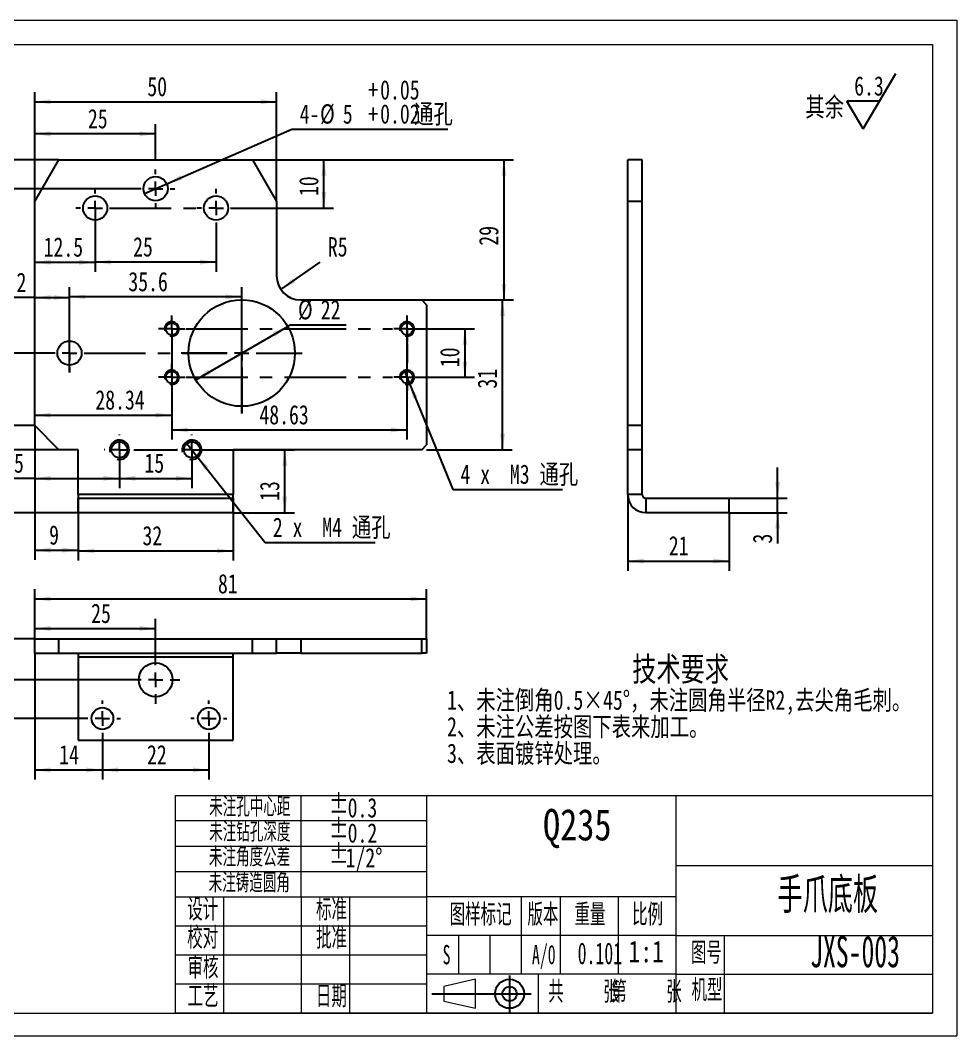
# Model space of a CAD drawing. Header units: millimetres. Extents: x 0 to 297, y 0 to 210.
# Drawn here: x 103.4 to 297, y 0 to 210 of the extents above; entities that cross this region are included whole.
import ezdxf

# ---------------------------------------------------------------- set-up
doc = ezdxf.new("R2010")
doc.units = ezdxf.units.MM
doc.linetypes.add('CENTERX2', pattern=[20.32, 12.7, -2.54, 2.54, -2.54])
for name, color, linetype in [('02', 1, 'Continuous'), ('05', 4, 'CENTERX2'), ('06', 5, 'Continuous'), ('12', 3, 'Continuous')]:
    doc.layers.add(name, color=color, linetype=linetype)
doc.styles.add('SLDTEXTSTYLE0', font='HYSWLONGFANGSONG.TTF', dxfattribs={"bigfont": 'bigfont'})
doc.styles.add('SLDTEXTSTYLE1', font='HYSWLONGFANGSONG.TTF')
doc.styles.add('SLDTEXTSTYLE2', font='HYSWLONGFANGSONG.TTF', dxfattribs={"width": 0.8, "bigfont": 'bigfont'})
doc.styles.add('SLDTEXTSTYLE3', font='仿宋_GB2312', dxfattribs={"width": 0.8})
doc.styles.add('SLDTEXTSTYLE5', font='HYSWLONGFANGSONG.TTF', dxfattribs={"width": 0.8})
doc.dimstyles.new('SLDDIMSTYLE0', dxfattribs={"dimtxt": 4, "dimasz": 3.302, "dimexe": 0, "dimexo": 0.0625, "dimgap": 1, "dimtad": 2, "dimrnd": 1e-09, "dimzin": 12, "dimdsep": 46, "dimtxsty": 'SLDTEXTSTYLE1', "dimsah": 1, "dimcen": 0.09, "dimadec": 0, "dimazin": 3, "dimtfac": 1, "dimtofl": 0, "dimtmove": 0, "dimatfit": 3, "dimfxl": 0, "dimfrac": 2, "dimtolj": 1, "dimtzin": 12, "dimarcsym": 0})
doc.dimstyles.new('SLDDIMSTYLE1', dxfattribs={"dimtxt": 4, "dimasz": 3.302, "dimexe": 0, "dimexo": 0.0625, "dimgap": 1, "dimtad": 2, "dimrnd": 1e-09, "dimzin": 12, "dimdsep": 46, "dimtxsty": 'SLDTEXTSTYLE1', "dimsah": 1, "dimcen": 0.09, "dimadec": 0, "dimazin": 3, "dimtfac": 1, "dimtmove": 0, "dimatfit": 0, "dimfxl": 0, "dimfrac": 2, "dimtolj": 1, "dimtzin": 12, "dimarcsym": 0})
doc.dimstyles.new('SLDDIMSTYLE2', dxfattribs={"dimtxt": 4, "dimasz": 3.302, "dimexe": 0, "dimexo": 0.0625, "dimgap": 1, "dimtad": 0, "dimtih": 1, "dimtoh": 1, "dimrnd": 1e-09, "dimzin": 12, "dimdsep": 46, "dimtxsty": 'SLDTEXTSTYLE1', "dimblk1": 'NONE', "dimsah": 1, "dimcen": 0, "dimadec": 0, "dimazin": 3, "dimtol": 1, "dimtp": 0.05, "dimtm": -0.02, "dimtfac": 1, "dimtmove": 0, "dimatfit": 3, "dimldrblk": 'NONE', "dimfxl": 0, "dimfrac": 2, "dimtolj": 1, "dimarcsym": 0})
doc.dimstyles.new('SLDDIMSTYLE3', dxfattribs={"dimtxt": 4, "dimasz": 3.302, "dimexe": 0, "dimexo": 0.0625, "dimgap": 1, "dimtad": 0, "dimtih": 1, "dimtoh": 1, "dimrnd": 1e-09, "dimzin": 12, "dimdsep": 46, "dimtxsty": 'SLDTEXTSTYLE1', "dimsah": 1, "dimcen": 0, "dimadec": 0, "dimazin": 3, "dimtfac": 1, "dimtmove": 0, "dimatfit": 3, "dimfxl": 0, "dimfrac": 2, "dimtolj": 1, "dimtzin": 12, "dimarcsym": 0})
doc.dimstyles.new('SLDDIMSTYLE4', dxfattribs={"dimtxt": 4, "dimasz": 3.302, "dimexe": 0, "dimexo": 0.0625, "dimgap": 1, "dimtad": 0, "dimtih": 1, "dimtoh": 1, "dimrnd": 1e-09, "dimzin": 12, "dimdsep": 46, "dimtxsty": 'SLDTEXTSTYLE1', "dimsah": 1, "dimcen": 0, "dimadec": 0, "dimazin": 3, "dimtfac": 1, "dimtofl": 0, "dimtmove": 1, "dimatfit": 3, "dimfxl": 0, "dimfrac": 2, "dimtolj": 1, "dimtzin": 12, "dimarcsym": 0})
doc.dimstyles.new('SLDDIMSTYLE5', dxfattribs={"dimtxt": 4, "dimasz": 3.302, "dimexe": 0, "dimexo": 0.0625, "dimgap": 1, "dimtad": 0, "dimtih": 1, "dimtoh": 1, "dimdec": 0, "dimrnd": 1e-09, "dimzin": 12, "dimdsep": 46, "dimtxsty": 'SLDTEXTSTYLE1', "dimblk1": 'NONE', "dimsah": 1, "dimcen": 0, "dimadec": 0, "dimazin": 3, "dimtfac": 1, "dimtmove": 0, "dimatfit": 3, "dimldrblk": 'NONE', "dimfxl": 0, "dimfrac": 2, "dimtolj": 1, "dimtzin": 12, "dimarcsym": 0})

# ---------------------------------------------------------------- blocks, each defined once
blk = doc.blocks.new('块2')
for p, q in [((272.1, 13.04), (272.1, 5.42)), ((256.01, 9.24), (276.57, 9.24))]:
    blk.add_line(p, q)
at = {"color": 7, "linetype": 'Continuous', "lineweight": 15}
for p, q in [((265.02, 12.24), (258.52, 10.74)), ((258.52, 10.74), (258.52, 7.74)), ((265.02, 6.24), (265.02, 12.24)), ((258.52, 7.74), (265.02, 6.24))]:
    blk.add_line(p, q, dxfattribs=at)
for radius in [3, 1.5]:
    blk.add_circle((272.1, 9.24), radius)
blk = doc.blocks.new('SW_NOTE_0')
at = {"layer": '12', "color": 0, "attachment_point": 1, "style": 'SLDTEXTSTYLE0'}
for s, insert, char_height in [('\\M+18B5A术\\M+19776\\M+18B81', (0, 6.45), 5), ('1\\M+18141\\M+196A2\\M+1928D\\M+1937C\\M+18A700.5\\M+1817E45\\M+1818B\\M+18143\\M+196A2\\M+1928D圆\\M+18A70\\M+194BC\\M+18C61R2,\\M+18B8E\\M+190EB\\M+18A70\\M+196D1\\M+18E68\\M+18142', (-38.28, -0.47), 4), ('2\\M+18141\\M+196A2\\M+1928D\\M+18CF6\\M+18DB7\\M+188C2图\\M+189BA\\M+1955C\\M+19788\\M+189C1\\M+18D48\\M+18142', (-38.28, -5.97), 4), ('3\\M+18141\\M+1955C\\M+196CA镀锌处\\M+1979D\\M+18142', (-38.28, -11.47), 4)]:
    blk.add_mtext(s, dxfattribs=dict(at, insert=insert, char_height=char_height))
blk = doc.blocks.new('SW_SFSYMBOL_0')
at = {"layer": '12', "color": 0}
for p, q in [((1.88, -5.71), (8.62, 5.71)), ((1.88, -5.71), (-1.49, 0)), ((5.25, 0), (-1.49, 0))]:
    blk.add_line(p, q, dxfattribs=at)
at = {"layer": '12', "color": 0, "insert": (0, 5.16), "char_height": 4, "attachment_point": 1, "style": 'SLDTEXTSTYLE1'}
blk.add_mtext('6.3', dxfattribs=at)
blk = doc.blocks.new('_D')
at = {"layer": '12'}
for p, q in [((115.42, 111.17), (115.42, 98.26)), ((147.42, 111.17), (147.42, 98.26)), ((115.42, 100.26), (147.42, 100.26))]:
    blk.add_line(p, q, dxfattribs=at)
for points in [[(115.42, 100.26), (118.72, 99.76), (118.72, 100.77)], [(147.42, 100.26), (144.11, 100.77), (144.11, 99.76)]]:
    blk.add_solid(points, dxfattribs=at)
at = {"layer": '12', "insert": (128.7, 105.42, -10.5), "char_height": 4, "attachment_point": 1, "style": 'SLDTEXTSTYLE1'}
blk.add_mtext('32', dxfattribs=at)
blk = doc.blocks.new('_D_1')
at = {"layer": '12'}
for p, q in [((106.42, 172.51), (106.42, 188.51)), ((131.42, 181.17), (131.42, 188.51)), ((131.42, 186.51), (106.42, 186.51))]:
    blk.add_line(p, q, dxfattribs=at)
for points in [[(106.42, 186.51), (109.72, 186), (109.72, 187.01)], [(131.42, 186.51), (128.11, 187.01), (128.11, 186)]]:
    blk.add_solid(points, dxfattribs=at)
at = {"layer": '12', "insert": (117.42, 191.66, -10.5), "char_height": 4, "attachment_point": 1, "style": 'SLDTEXTSTYLE1'}
blk.add_mtext('25', dxfattribs=at)
blk = doc.blocks.new('_D_2')
at = {"layer": '12'}
for p, q in [((92.89, 126.17), (92.89, 132.52)), ((106.42, 126.17), (90.89, 126.17)), ((92.89, 126.17), (92.89, 121.17)), ((111.42, 121.17), (90.89, 121.17)), ((92.89, 121.17), (92.89, 114.82))]:
    blk.add_line(p, q, dxfattribs=at)
for points in [[(92.89, 126.17), (93.4, 129.48), (92.38, 129.48)], [(92.89, 121.17), (92.38, 117.87), (93.4, 117.87)]]:
    blk.add_solid(points, dxfattribs=at)
at = {"layer": '12', "insert": (87.73, 122.09, -10.5), "char_height": 4, "attachment_point": 1, "rotation": 90, "style": 'SLDTEXTSTYLE1'}
blk.add_mtext('5', dxfattribs=at)
blk = doc.blocks.new('_D_3')
at = {"layer": '12'}
for p, q in [((111.42, 181.17), (83.44, 181.17)), ((85.44, 181.17), (85.44, 121.17)), ((111.42, 121.17), (83.44, 121.17))]:
    blk.add_line(p, q, dxfattribs=at)
for points in [[(85.44, 181.17), (84.93, 177.87), (85.94, 177.87)], [(85.44, 121.17), (85.94, 124.48), (84.93, 124.48)]]:
    blk.add_solid(points, dxfattribs=at)
at = {"layer": '12', "insert": (80.28, 145.01, -10.5), "char_height": 4, "attachment_point": 1, "rotation": 90, "style": 'SLDTEXTSTYLE1'}
blk.add_mtext('60', dxfattribs=at)
blk = doc.blocks.new('_D_4')
at = {"layer": '12'}
for p, q in [((187.42, 152.17), (205.13, 152.17)), ((203.13, 121.17), (203.13, 152.17)), ((187.42, 121.17), (205.13, 121.17))]:
    blk.add_line(p, q, dxfattribs=at)
for points in [[(203.13, 152.17), (202.62, 148.87), (203.64, 148.87)], [(203.13, 121.17), (203.64, 124.48), (202.62, 124.48)]]:
    blk.add_solid(points, dxfattribs=at)
at = {"layer": '12', "insert": (197.97, 133.83, -10.5), "char_height": 4, "attachment_point": 1, "rotation": 90, "style": 'SLDTEXTSTYLE1'}
blk.add_mtext('31', dxfattribs=at)
blk = doc.blocks.new('_D_5')
at = {"layer": '12'}
for p, q in [((113.62, 137.17), (113.62, 154.8)), ((149.22, 128.67), (149.22, 154.8)), ((149.22, 152.8), (113.62, 152.8))]:
    blk.add_line(p, q, dxfattribs=at)
for points in [[(113.62, 152.8), (116.92, 152.29), (116.92, 153.31)], [(149.22, 152.8), (145.91, 153.31), (145.91, 152.29)]]:
    blk.add_solid(points, dxfattribs=at)
at = {"layer": '12', "insert": (125.78, 157.96, -10.5), "char_height": 4, "attachment_point": 1, "style": 'SLDTEXTSTYLE1'}
blk.add_mtext('35.6', dxfattribs=at)
blk = doc.blocks.new('_D_6')
at = {"layer": '12'}
for p, q in [((111.42, 181.17), (90.89, 181.17)), ((92.89, 181.17), (92.89, 141.17)), ((109.62, 141.17), (90.89, 141.17))]:
    blk.add_line(p, q, dxfattribs=at)
for points in [[(92.89, 181.17), (92.38, 177.87), (93.4, 177.87)], [(92.89, 141.17), (93.4, 144.48), (92.38, 144.48)]]:
    blk.add_solid(points, dxfattribs=at)
at = {"layer": '12', "insert": (87.73, 154.68, -10.5), "char_height": 4, "attachment_point": 1, "rotation": 90, "style": 'SLDTEXTSTYLE1'}
blk.add_mtext('40', dxfattribs=at)
blk = doc.blocks.new('_D_7')
at = {"layer": '12'}
for p, q in [((101.45, 181.17), (101.45, 187.52)), ((111.42, 181.17), (99.45, 181.17)), ((101.45, 175.17), (101.45, 181.17)), ((127.42, 175.17), (99.45, 175.17)), ((101.45, 175.17), (101.45, 168.82))]:
    blk.add_line(p, q, dxfattribs=at)
for points in [[(101.45, 181.17), (101.96, 184.48), (100.94, 184.48)], [(101.45, 175.17), (100.94, 171.87), (101.96, 171.87)]]:
    blk.add_solid(points, dxfattribs=at)
at = {"layer": '12', "insert": (96.3, 176.64, -10.5), "char_height": 4, "attachment_point": 1, "rotation": 90, "style": 'SLDTEXTSTYLE1'}
blk.add_mtext('6', dxfattribs=at)
blk = doc.blocks.new('_D_8')
at = {"layer": '12'}
for p, q in [((133.71, 176.17), (159.6, 187.47)), ((159.6, 187.47), (191.84, 187.47)), ((129.12, 174.17), (133.71, 176.17))]:
    blk.add_line(p, q, dxfattribs=at)
blk.add_solid([(133.71, 176.17), (136.94, 177.03), (136.53, 177.96)], dxfattribs=at)
at = {"layer": '12', "char_height": 4, "attachment_point": 1}
for s, insert, style in [('0.05', (177.83, 197.62, -10.5), 'SLDTEXTSTYLE1'), ('+', (175.37, 197.62, -10.5), 'SLDTEXTSTYLE1'), ('4-', (161.19, 192.63, -10.5), 'SLDTEXTSTYLE1'), ('%%c', (165.41, 192.64, -10.5), 'SLDTEXTSTYLE1'), ('5', (170.11, 192.63, -10.5), 'SLDTEXTSTYLE1'), ('+', (175.37, 192.64, -10.5), 'SLDTEXTSTYLE1'), ('0.02', (177.83, 192.64, -10.5), 'SLDTEXTSTYLE1'), ('\\M+192CA\\M+18D45', (184.85, 192.63, -10.5), 'SLDTEXTSTYLE0')]:
    blk.add_mtext(s, dxfattribs=dict(at, insert=insert, style=style))
blk = doc.blocks.new('_NONE')
blk = doc.blocks.new('_D_9')
at = {"layer": '12'}
for p, q in [((118.92, 167.17), (118.92, 158)), ((143.92, 167.17), (143.92, 158)), ((143.92, 160), (118.92, 160))]:
    blk.add_line(p, q, dxfattribs=at)
for points in [[(118.92, 160), (122.22, 159.49), (122.22, 160.5)], [(143.92, 160), (140.61, 160.5), (140.61, 159.49)]]:
    blk.add_solid(points, dxfattribs=at)
at = {"layer": '12', "insert": (126.76, 165.15, -10.5), "char_height": 4, "attachment_point": 1, "style": 'SLDTEXTSTYLE1'}
blk.add_mtext('25', dxfattribs=at)
blk = doc.blocks.new('_D_10')
at = {"layer": '12'}
for p, q in [((151.42, 181.17), (168.22, 181.17)), ((166.22, 171.17), (166.22, 181.17)), ((147.92, 171.17), (168.22, 171.17))]:
    blk.add_line(p, q, dxfattribs=at)
for points in [[(166.22, 181.17), (165.71, 177.87), (166.72, 177.87)], [(166.22, 171.17), (166.72, 174.48), (165.71, 174.48)]]:
    blk.add_solid(points, dxfattribs=at)
at = {"layer": '12', "insert": (161.06, 173.65, -10.5), "char_height": 4, "attachment_point": 1, "rotation": 90, "style": 'SLDTEXTSTYLE1'}
blk.add_mtext('10', dxfattribs=at)
blk = doc.blocks.new('_D_11')
at = {"layer": '12'}
for p, q in [((139.7, 135.66), (158.74, 146.68)), ((158.74, 146.68), (159.26, 146.99)), ((159.26, 146.99), (170.81, 146.99))]:
    blk.add_line(p, q, dxfattribs=at)
for points in [[(158.74, 146.68), (155.62, 145.47), (156.13, 144.59)], [(139.7, 135.66), (142.81, 136.88), (142.3, 137.76)]]:
    blk.add_solid(points, dxfattribs=at)
at = {"layer": '12', "char_height": 4, "attachment_point": 1, "style": 'SLDTEXTSTYLE1'}
for s, insert in [('%%c', (160.85, 152.16, -7.5)), ('22', (165.55, 152.14, -7.5))]:
    blk.add_mtext(s, dxfattribs=dict(at, insert=insert))
blk = doc.blocks.new('_D_12')
at = {"layer": '12'}
blk.add_line((157.33, 154.3), (165.43, 160), dxfattribs=at)
blk.add_solid([(157.33, 154.3), (160.32, 155.78), (159.73, 156.61)], dxfattribs=at)
at = {"layer": '12', "insert": (167.02, 165.15, -7.5), "char_height": 4, "attachment_point": 1, "style": 'SLDTEXTSTYLE1'}
blk.add_mtext('R5', dxfattribs=at)
blk = doc.blocks.new('_D_13')
at = {"layer": '12'}
for p, q in [((111.42, 181.17), (76.42, 181.17)), ((78.42, 108.17), (78.42, 181.17)), ((115.42, 108.17), (76.42, 108.17))]:
    blk.add_line(p, q, dxfattribs=at)
for points in [[(78.42, 181.17), (77.91, 177.87), (78.92, 177.87)], [(78.42, 108.17), (78.92, 111.48), (77.91, 111.48)]]:
    blk.add_solid(points, dxfattribs=at)
at = {"layer": '12', "insert": (73.26, 142.36, -10.5), "char_height": 4, "attachment_point": 1, "rotation": 90, "style": 'SLDTEXTSTYLE1'}
blk.add_mtext('73', dxfattribs=at)
blk = doc.blocks.new('_D_14')
at = {"layer": '12'}
for p, q in [((118.92, 171.17), (118.92, 157.96)), ((106.42, 159.96), (118.92, 159.96))]:
    blk.add_line(p, q, dxfattribs=at)
for points in [[(106.42, 159.96), (109.72, 159.45), (109.72, 160.47)], [(118.92, 159.96), (115.61, 160.47), (115.61, 159.45)]]:
    blk.add_solid(points, dxfattribs=at)
at = {"layer": '12', "insert": (108.27, 165.12, -10.5), "char_height": 4, "attachment_point": 1, "style": 'SLDTEXTSTYLE1'}
blk.add_mtext('12.5', dxfattribs=at)
blk = doc.blocks.new('_D_15')
at = {"layer": '12'}
for p, q in [((113.62, 141.17), (113.62, 154.65)), ((106.42, 152.65), (98.58, 152.65)), ((106.42, 152.65), (113.62, 152.65))]:
    blk.add_line(p, q, dxfattribs=at)
for points in [[(106.42, 152.65), (109.72, 152.14), (109.72, 153.16)], [(113.62, 152.65), (110.31, 153.16), (110.31, 152.14)]]:
    blk.add_solid(points, dxfattribs=at)
at = {"layer": '12', "insert": (98.58, 157.81, -10.5), "char_height": 4, "attachment_point": 1, "style": 'SLDTEXTSTYLE1'}
blk.add_mtext('7.2', dxfattribs=at)
blk = doc.blocks.new('_D_16')
at = {"layer": '12'}
for p, q in [((106.42, 126.17), (106.42, 98.42)), ((115.42, 108.17), (115.42, 98.42)), ((106.42, 100.42), (115.42, 100.42))]:
    blk.add_line(p, q, dxfattribs=at)
for points in [[(106.42, 100.42), (109.72, 99.91), (109.72, 100.93)], [(115.42, 100.42), (112.11, 100.93), (112.11, 99.91)]]:
    blk.add_solid(points, dxfattribs=at)
at = {"layer": '12', "insert": (109.4, 105.57, -10.5), "char_height": 4, "attachment_point": 1, "style": 'SLDTEXTSTYLE1'}
blk.add_mtext('9', dxfattribs=at)
blk = doc.blocks.new('_D_17')
at = {"layer": '12'}
for p, q in [((151.42, 181.17), (205.42, 181.17)), ((203.42, 181.17), (203.42, 152.17)), ((186.42, 152.17), (205.42, 152.17))]:
    blk.add_line(p, q, dxfattribs=at)
for points in [[(203.42, 181.17), (202.91, 177.87), (203.92, 177.87)], [(203.42, 152.17), (203.92, 155.48), (202.91, 155.48)]]:
    blk.add_solid(points, dxfattribs=at)
at = {"layer": '12', "insert": (198.26, 163.39, -10.5), "char_height": 4, "attachment_point": 1, "rotation": 90, "style": 'SLDTEXTSTYLE1'}
blk.add_mtext('29', dxfattribs=at)
blk = doc.blocks.new('_D_18')
at = {"layer": '12'}
for p, q in [((106.42, 172.51), (106.42, 195.14)), ((156.42, 172.51), (156.42, 195.14)), ((106.42, 193.14), (156.42, 193.14))]:
    blk.add_line(p, q, dxfattribs=at)
for points in [[(106.42, 193.14), (109.72, 192.63), (109.72, 193.65)], [(156.42, 193.14), (153.11, 193.65), (153.11, 192.63)]]:
    blk.add_solid(points, dxfattribs=at)
at = {"layer": '12', "insert": (129.7, 198.3, -10.5), "char_height": 4, "attachment_point": 1, "style": 'SLDTEXTSTYLE1'}
blk.add_mtext('50', dxfattribs=at)
blk = doc.blocks.new('_D_19')
at = {"layer": '12'}
for p, q in [((183.38, 146.17), (197.36, 146.17)), ((195.36, 146.17), (195.36, 136.17)), ((183.38, 136.17), (197.36, 136.17))]:
    blk.add_line(p, q, dxfattribs=at)
for points in [[(195.36, 146.17), (194.85, 142.87), (195.87, 142.87)], [(195.36, 136.17), (195.87, 139.48), (194.85, 139.48)]]:
    blk.add_solid(points, dxfattribs=at)
at = {"layer": '12', "insert": (190.21, 138.26, -10.5), "char_height": 4, "attachment_point": 1, "rotation": 90, "style": 'SLDTEXTSTYLE1'}
blk.add_mtext('10', dxfattribs=at)
blk = doc.blocks.new('_D_20')
at = {"layer": '12'}
for p, q in [((134.75, 146.17), (134.75, 123.28)), ((183.38, 146.17), (183.38, 123.28)), ((134.75, 125.28), (183.38, 125.28))]:
    blk.add_line(p, q, dxfattribs=at)
for points in [[(134.75, 125.28), (138.05, 124.77), (138.05, 125.79)], [(183.38, 125.28), (180.08, 125.79), (180.08, 124.77)]]:
    blk.add_solid(points, dxfattribs=at)
at = {"layer": '12', "insert": (152.87, 130.43, -10.5), "char_height": 4, "attachment_point": 1, "style": 'SLDTEXTSTYLE1'}
blk.add_mtext('48.63', dxfattribs=at)
blk = doc.blocks.new('_D_21')
at = {"layer": '12'}
for p, q in [((134.75, 136.17), (134.75, 126.34)), ((106.42, 128.34), (134.75, 128.34))]:
    blk.add_line(p, q, dxfattribs=at)
for points in [[(106.42, 128.34), (109.72, 127.84), (109.72, 128.85)], [(134.75, 128.34), (131.45, 128.85), (131.45, 127.84)]]:
    blk.add_solid(points, dxfattribs=at)
at = {"layer": '12', "insert": (118.96, 133.5, -10.5), "char_height": 4, "attachment_point": 1, "style": 'SLDTEXTSTYLE1'}
blk.add_mtext('28.34', dxfattribs=at)
blk = doc.blocks.new('_D_22')
at = {"layer": '12'}
for p, q in [((138.92, 121.17), (160.13, 121.17)), ((158.13, 108.17), (158.13, 121.17)), ((147.42, 108.17), (160.13, 108.17))]:
    blk.add_line(p, q, dxfattribs=at)
for points in [[(158.13, 121.17), (157.62, 117.87), (158.64, 117.87)], [(158.13, 108.17), (158.64, 111.48), (157.62, 111.48)]]:
    blk.add_solid(points, dxfattribs=at)
at = {"layer": '12', "insert": (152.97, 110.61, -10.5), "char_height": 4, "attachment_point": 1, "rotation": 90, "style": 'SLDTEXTSTYLE1'}
blk.add_mtext('13', dxfattribs=at)
blk = doc.blocks.new('_D_23')
at = {"layer": '12'}
for p, q in [((123.92, 121.17), (123.92, 113.27)), ((138.92, 121.17), (138.92, 113.27)), ((123.92, 115.27), (138.92, 115.27))]:
    blk.add_line(p, q, dxfattribs=at)
for points in [[(123.92, 115.27), (127.22, 114.76), (127.22, 115.78)], [(138.92, 115.27), (135.61, 115.78), (135.61, 114.76)]]:
    blk.add_solid(points, dxfattribs=at)
at = {"layer": '12', "insert": (129.11, 120.43, -10.5), "char_height": 4, "attachment_point": 1, "style": 'SLDTEXTSTYLE1'}
blk.add_mtext('15', dxfattribs=at)
blk = doc.blocks.new('_D_24')
at = {"layer": '12'}
for p, q in [((106.42, 126.17), (106.42, 113.27)), ((123.92, 121.17), (123.92, 113.27)), ((106.42, 115.27), (96.02, 115.27)), ((106.42, 115.27), (123.92, 115.27))]:
    blk.add_line(p, q, dxfattribs=at)
for points in [[(106.42, 115.27), (109.72, 114.76), (109.72, 115.78)], [(123.92, 115.27), (120.61, 115.78), (120.61, 114.76)]]:
    blk.add_solid(points, dxfattribs=at)
at = {"layer": '12', "insert": (96.02, 120.43, -10.5), "char_height": 4, "attachment_point": 1, "style": 'SLDTEXTSTYLE1'}
blk.add_mtext('17.5', dxfattribs=at)
blk = doc.blocks.new('_D_25')
at = {"layer": '12'}
for p, q in [((182.91, 137.33), (183.85, 135.02)), ((183.85, 135.02), (192.85, 112.97)), ((192.85, 112.97), (215.56, 112.97))]:
    blk.add_line(p, q, dxfattribs=at)
blk.add_solid([(183.85, 135.02), (184.63, 131.77), (185.57, 132.15)], dxfattribs=at)
at = {"layer": '12', "insert": (194.44, 118.13, -10.5), "char_height": 4, "attachment_point": 1, "style": 'SLDTEXTSTYLE0'}
blk.add_mtext('4 x  M3 \\M+192CA\\M+18D45', dxfattribs=at)
blk = doc.blocks.new('_D_26')
at = {"layer": '12'}
for p, q in [((137.89, 122.47), (139.94, 119.88)), ((139.94, 119.88), (154.06, 101.99)), ((154.06, 101.99), (176.77, 101.99))]:
    blk.add_line(p, q, dxfattribs=at)
blk.add_solid([(139.94, 119.88), (141.59, 116.97), (142.38, 117.6)], dxfattribs=at)
at = {"layer": '12', "insert": (155.65, 107.15, -10.5), "char_height": 4, "attachment_point": 1, "style": 'SLDTEXTSTYLE0'}
blk.add_mtext('2 x  M4 \\M+192CA\\M+18D45', dxfattribs=at)
blk = doc.blocks.new('SW_CENTERMARKSYMBOL_0')
at = {"layer": '05', "color": 0}
for p, q in [((0, 3), (0, 4)), ((-3, 0), (-4, 0)), ((0, 0), (-1.5, 0)), ((0, 0), (0, 1.5)), ((0, 0), (0, -1.5)), ((0, 0), (1.5, 0)), ((3, 0), (4, 0)), ((0, -3), (0, -4))]:
    blk.add_line(p, q, dxfattribs=at)
blk = doc.blocks.new('SW_CENTERMARKSYMBOL_1')
at = {"layer": '05', "color": 0}
for p, q in [((0, 3), (0, 4)), ((-3, 0), (-4, 0)), ((0, 0), (-1.5, 0)), ((0, 0), (0, 1.5)), ((0, 0), (0, -1.5)), ((0, 0), (1.5, 0)), ((3, 0), (4, 0)), ((0, -3), (0, -4))]:
    blk.add_line(p, q, dxfattribs=at)
blk = doc.blocks.new('SW_CENTERMARKSYMBOL_2')
at = {"layer": '05', "color": 0}
for p, q in [((0, 3), (0, 4)), ((-3, 0), (-4, 0)), ((0, 0), (-1.5, 0)), ((0, 0), (0, 1.5)), ((0, 0), (0, -1.5)), ((0, 0), (1.5, 0)), ((3, 0), (4, 0)), ((0, -3), (0, -4))]:
    blk.add_line(p, q, dxfattribs=at)
blk = doc.blocks.new('SW_CENTERMARKSYMBOL_3')
at = {"layer": '05', "color": 0}
for p, q in [((0, 3), (0, 4)), ((-3, 0), (-4, 0)), ((0, 0), (-1.5, 0)), ((0, 0), (0, 1.5)), ((0, 0), (0, -1.5)), ((0, 0), (1.5, 0)), ((3, 0), (4, 0)), ((0, -3), (0, -4))]:
    blk.add_line(p, q, dxfattribs=at)
blk = doc.blocks.new('SW_CENTERMARKSYMBOL_4')
at = {"layer": '05', "color": 0}
for p, q in [((0, 3), (0, 12.5)), ((-3, 0), (-12.5, 0)), ((0, 0), (-1.5, 0)), ((0, 0), (0, 1.5)), ((0, 0), (0, -1.5)), ((0, 0), (1.5, 0)), ((3, 0), (12.5, 0)), ((0, -3), (0, -12.5))]:
    blk.add_line(p, q, dxfattribs=at)
blk = doc.blocks.new('SW_CENTERMARKSYMBOL_5')
at = {"layer": '05', "color": 0}
for p, q in [((0, 1.5), (0, 2.75)), ((-1.5, 0), (-2.75, 0)), ((0, 0), (-1.5, 0)), ((0, 0), (0, 1.5)), ((0, 0), (0, -1.5)), ((0, 0), (1.5, 0)), ((1.5, 0), (2.75, 0)), ((0, -1.5), (0, -2.75))]:
    blk.add_line(p, q, dxfattribs=at)
blk = doc.blocks.new('SW_CENTERMARKSYMBOL_6')
at = {"layer": '05', "color": 0}
for p, q in [((0, 1.5), (0, 2.75)), ((-1.5, 0), (-2.75, 0)), ((0, 0), (-1.5, 0)), ((0, 0), (0, 1.5)), ((0, 0), (0, -1.5)), ((0, 0), (1.5, 0)), ((1.5, 0), (2.75, 0)), ((0, -1.5), (0, -2.75))]:
    blk.add_line(p, q, dxfattribs=at)
blk = doc.blocks.new('SW_CENTERMARKSYMBOL_7')
at = {"layer": '05', "color": 0}
for p, q in [((0, 1.5), (0, 2.75)), ((-1.5, 0), (-2.75, 0)), ((0, 0), (-1.5, 0)), ((0, 0), (0, 1.5)), ((0, 0), (0, -1.5)), ((0, 0), (1.5, 0)), ((1.5, 0), (2.75, 0)), ((0, -1.5), (0, -2.75))]:
    blk.add_line(p, q, dxfattribs=at)
blk = doc.blocks.new('SW_CENTERMARKSYMBOL_8')
at = {"layer": '05', "color": 0}
for p, q in [((0, 1.5), (0, 2.75)), ((-1.5, 0), (-2.75, 0)), ((0, 0), (-1.5, 0)), ((0, 0), (0, 1.5)), ((0, 0), (0, -1.5)), ((0, 0), (1.5, 0)), ((1.5, 0), (2.75, 0)), ((0, -1.5), (0, -2.75))]:
    blk.add_line(p, q, dxfattribs=at)
blk = doc.blocks.new('SW_CENTERMARKSYMBOL_9')
at = {"layer": '05', "color": 0}
for p, q in [((0, 3), (0, 3.15)), ((-3, 0), (-3.15, 0)), ((0, 0), (-1.5, 0)), ((0, 0), (0, 1.5)), ((0, 0), (0, -1.5)), ((0, 0), (1.5, 0)), ((3, 0), (3.15, 0)), ((0, -3), (0, -3.15))]:
    blk.add_line(p, q, dxfattribs=at)
blk = doc.blocks.new('SW_CENTERMARKSYMBOL_10')
at = {"layer": '05', "color": 0}
for p, q in [((0, 3), (0, 3.15)), ((-3, 0), (-3.15, 0)), ((0, 0), (-1.5, 0)), ((0, 0), (0, 1.5)), ((0, 0), (0, -1.5)), ((0, 0), (1.5, 0)), ((3, 0), (3.15, 0)), ((0, -3), (0, -3.15))]:
    blk.add_line(p, q, dxfattribs=at)
blk = doc.blocks.new('SW_CENTERMARKSYMBOL_11')
at = {"layer": '05', "color": 0}
for p, q in [((0, 3), (0, 4)), ((25, 3), (25, 4)), ((-3, 0), (-4, 0)), ((0, 0), (-1.5, 0)), ((0, 0), (0, 1.5)), ((0, 0), (0, -1.5)), ((0, 0), (1.5, 0)), ((3, 0), (22, 0)), ((25, 0), (23.5, 0)), ((25, 0), (25, 1.5)), ((25, 0), (25, -1.5)), ((25, 0), (26.5, 0)), ((28, 0), (29, 0)), ((0, -3), (0, -4)), ((25, -3), (25, -4)), ((30.3, -27), (30.3, -17.5)), ((-5.3, -27), (-5.3, -26)), ((-5.3, -30), (-5.3, -28.5)), ((30.3, -30), (30.3, -28.5)), ((-8.3, -30), (-9.3, -30)), ((-5.3, -30), (-6.8, -30)), ((-5.3, -30), (-5.3, -31.5)), ((-5.3, -30), (-3.8, -30)), ((-2.3, -30), (27.3, -30)), ((30.3, -30), (28.8, -30)), ((30.3, -30), (30.3, -31.5)), ((30.3, -30), (31.8, -30)), ((33.3, -30), (42.8, -30)), ((-5.3, -33), (-5.3, -34)), ((30.3, -33), (30.3, -42.5))]:
    blk.add_line(p, q, dxfattribs=at)
blk = doc.blocks.new('SW_CENTERMARKSYMBOL_12')
at = {"layer": '05', "color": 0}
for p, q in [((0, 1.5), (0, 2.75)), ((48.63, 1.5), (48.63, 2.75)), ((0, 0), (-1.5, 0)), ((0, 0), (0, 1.5)), ((0, 0), (1.5, 0)), ((0, 0), (0, -1.5)), ((3, 0), (45.63, 0)), ((48.63, 0), (47.13, 0)), ((48.63, 0), (48.63, 1.5)), ((48.63, 0), (50.13, 0)), ((48.63, 0), (48.63, -1.5)), ((50.13, 0), (51.38, 0)), ((-1.5, 0), (-2.75, 0)), ((0, -3), (0, -7)), ((48.63, -3), (48.63, -7)), ((-1.5, -10), (-2.75, -10)), ((0, -10), (-1.5, -10)), ((0, -10), (0, -8.5)), ((0, -10), (1.5, -10)), ((0, -10), (0, -11.5)), ((3, -10), (45.63, -10)), ((48.63, -10), (47.13, -10)), ((48.63, -10), (48.63, -8.5)), ((48.63, -10), (50.13, -10)), ((48.63, -10), (48.63, -11.5)), ((50.13, -10), (51.38, -10)), ((0, -11.5), (0, -12.75)), ((48.63, -11.5), (48.63, -12.75))]:
    blk.add_line(p, q, dxfattribs=at)
blk = doc.blocks.new('SW_CENTERMARKSYMBOL_13')
at = {"layer": '05', "color": 0}
for p, q in [((0, 3), (0, 3.15)), ((15, 3), (15, 3.15)), ((-3, 0), (-3.15, 0)), ((0, 0), (-1.5, 0)), ((0, 0), (0, 1.5)), ((0, 0), (0, -1.5)), ((0, 0), (1.5, 0)), ((3, 0), (12, 0)), ((15, 0), (15, 1.5)), ((15, 0), (13.5, 0)), ((15, 0), (15, -1.5)), ((15, 0), (16.5, 0)), ((18, 0), (18.15, 0)), ((0, -3), (0, -3.15)), ((15, -3), (15, -3.15))]:
    blk.add_line(p, q, dxfattribs=at)
blk = doc.blocks.new('_D_27')
at = {"layer": '12'}
for p, q in [((229, 111.91), (229, 96.17)), ((250, 108.17), (250, 96.17)), ((229, 98.17), (250, 98.17))]:
    blk.add_line(p, q, dxfattribs=at)
for points in [[(229, 98.17), (232.3, 97.67), (232.3, 98.68)], [(250, 98.17), (246.7, 98.68), (246.7, 97.67)]]:
    blk.add_solid(points, dxfattribs=at)
at = {"layer": '12', "insert": (237.5, 103.33, 15.5), "char_height": 4, "attachment_point": 1, "style": 'SLDTEXTSTYLE1'}
blk.add_mtext('21', dxfattribs=at)
blk = doc.blocks.new('_D_28')
at = {"layer": '12'}
for p, q in [((260, 111.17), (260, 117.52)), ((250, 111.17), (262, 111.17)), ((260, 108.17), (260, 111.17)), ((250, 108.17), (262, 108.17)), ((260, 108.17), (260, 101.78))]:
    blk.add_line(p, q, dxfattribs=at)
for points in [[(260, 111.17), (260.51, 114.48), (259.49, 114.48)], [(260, 108.17), (259.49, 104.87), (260.51, 104.87)]]:
    blk.add_solid(points, dxfattribs=at)
at = {"layer": '12', "insert": (254.85, 101.78, 15.5), "char_height": 4, "attachment_point": 1, "rotation": 90, "style": 'SLDTEXTSTYLE1'}
blk.add_mtext('3', dxfattribs=at)
blk = doc.blocks.new('_D_29')
at = {"layer": '12'}
for p, q in [((106.42, 82.09), (106.42, 92.32)), ((106.42, 90.32), (187.42, 90.32)), ((187.42, 82.09), (187.42, 92.32))]:
    blk.add_line(p, q, dxfattribs=at)
for points in [[(106.42, 90.32), (109.72, 89.81), (109.72, 90.83)], [(187.42, 90.32), (184.11, 90.83), (184.11, 89.81)]]:
    blk.add_solid(points, dxfattribs=at)
at = {"layer": '12', "insert": (144.31, 95.48, 1.5), "char_height": 4, "attachment_point": 1, "style": 'SLDTEXTSTYLE1'}
blk.add_mtext('81', dxfattribs=at)
blk = doc.blocks.new('_D_30')
at = {"layer": '12'}
for p, q in [((99, 82.09), (99, 92.04)), ((106.42, 82.09), (97, 82.09)), ((99, 82.09), (99, 73.61)), ((126.42, 73.61), (97, 73.61))]:
    blk.add_line(p, q, dxfattribs=at)
for points in [[(99, 82.09), (98.49, 78.79), (99.51, 78.79)], [(99, 73.61), (99.51, 76.91), (98.49, 76.91)]]:
    blk.add_solid(points, dxfattribs=at)
at = {"layer": '12', "insert": (93.84, 83.28, 1.5), "char_height": 4, "attachment_point": 1, "rotation": 90, "style": 'SLDTEXTSTYLE1'}
blk.add_mtext('8.48', dxfattribs=at)
blk = doc.blocks.new('_D_31')
at = {"layer": '12'}
for p, q in [((106.42, 82.09), (89.86, 82.09)), ((91.86, 82.09), (91.86, 65.61)), ((116.67, 65.61), (89.86, 65.61))]:
    blk.add_line(p, q, dxfattribs=at)
for points in [[(91.86, 82.09), (91.35, 78.79), (92.37, 78.79)], [(91.86, 65.61), (92.37, 68.91), (91.35, 68.91)]]:
    blk.add_solid(points, dxfattribs=at)
at = {"layer": '12', "insert": (86.71, 68.09, 1.5), "char_height": 4, "attachment_point": 1, "rotation": 90, "style": 'SLDTEXTSTYLE1'}
blk.add_mtext('16.48', dxfattribs=at)
blk = doc.blocks.new('_D_32')
at = {"layer": '12'}
for p, q in [((120.42, 61.86), (120.42, 52.96)), ((142.42, 61.86), (142.42, 52.96)), ((120.42, 54.96), (142.42, 54.96))]:
    blk.add_line(p, q, dxfattribs=at)
for points in [[(120.42, 54.96), (123.72, 54.45), (123.72, 55.47)], [(142.42, 54.96), (139.11, 55.47), (139.11, 54.45)]]:
    blk.add_solid(points, dxfattribs=at)
at = {"layer": '12', "insert": (129.63, 60.12, 1.5), "char_height": 4, "attachment_point": 1, "style": 'SLDTEXTSTYLE1'}
blk.add_mtext('22', dxfattribs=at)
blk = doc.blocks.new('_D_33')
at = {"layer": '12'}
for p, q in [((106.42, 79.09), (106.42, 52.96)), ((120.42, 61.86), (120.42, 52.96)), ((106.42, 54.96), (120.42, 54.96))]:
    blk.add_line(p, q, dxfattribs=at)
for points in [[(106.42, 54.96), (109.72, 54.45), (109.72, 55.47)], [(120.42, 54.96), (117.11, 55.47), (117.11, 54.45)]]:
    blk.add_solid(points, dxfattribs=at)
at = {"layer": '12', "insert": (111.48, 60.12, 1.5), "char_height": 4, "attachment_point": 1, "style": 'SLDTEXTSTYLE1'}
blk.add_mtext('14', dxfattribs=at)
blk = doc.blocks.new('_D_34')
at = {"layer": '12'}
for p, q in [((106.42, 82.09), (106.42, 86.2)), ((131.42, 78.61), (131.42, 86.2)), ((106.42, 84.2), (131.42, 84.2))]:
    blk.add_line(p, q, dxfattribs=at)
for points in [[(106.42, 84.2), (109.72, 83.69), (109.72, 84.71)], [(131.42, 84.2), (128.11, 84.71), (128.11, 83.69)]]:
    blk.add_solid(points, dxfattribs=at)
at = {"layer": '12', "insert": (118.08, 89.35, 1.5), "char_height": 4, "attachment_point": 1, "style": 'SLDTEXTSTYLE1'}
blk.add_mtext('25', dxfattribs=at)
blk = doc.blocks.new('SW_CENTERMARKSYMBOL_14')
at = {"layer": '05', "color": 0}
for p, q in [((0, 3), (0, 5)), ((-3, 0), (-5, 0)), ((0, 0), (-1.5, 0)), ((0, 0), (0, 1.5)), ((0, 0), (0, -1.5)), ((0, 0), (1.5, 0)), ((3, 0), (5, 0)), ((0, -3), (0, -5))]:
    blk.add_line(p, q, dxfattribs=at)
blk = doc.blocks.new('SW_CENTERMARKSYMBOL_15')
at = {"layer": '05', "color": 0}
for p, q in [((0, 3), (0, 3.75)), ((-3, 0), (-3.75, 0)), ((0, 0), (-1.5, 0)), ((0, 0), (0, 1.5)), ((0, 0), (0, -1.5)), ((0, 0), (1.5, 0)), ((3, 0), (3.75, 0)), ((0, -3), (0, -3.75))]:
    blk.add_line(p, q, dxfattribs=at)
blk = doc.blocks.new('SW_CENTERMARKSYMBOL_16')
at = {"layer": '05', "color": 0}
for p, q in [((0, 3), (0, 3.75)), ((-3, 0), (-3.75, 0)), ((0, 0), (-1.5, 0)), ((0, 0), (0, 1.5)), ((0, 0), (0, -1.5)), ((0, 0), (1.5, 0)), ((3, 0), (3.75, 0)), ((0, -3), (0, -3.75))]:
    blk.add_line(p, q, dxfattribs=at)

msp = doc.modelspace()

# ---------------------------------------------------------------- linework, layer by layer
for p, q in [((106.416, 172.513), (111.416, 181.173)), ((111.416, 181.173), (151.416, 181.173)), ((151.416, 181.173), (156.416, 172.513)), ((232.003, 181.173), (229.003, 181.173)), ((229.003, 172.513), (229.003, 181.173)), ((232.003, 172.513), (232.003, 181.173)), ((106.416, 126.173), (106.416, 172.513)), ((156.416, 172.513), (156.416, 157.173)), ((232.003, 172.513), (229.003, 172.513)), ((229.003, 126.173), (229.003, 172.513)), ((232.003, 126.173), (232.003, 172.513)), ((161.416, 152.173), (186.416, 152.173)), ((187.416, 151.173), (186.416, 152.173)), ((187.416, 151.173), (187.416, 122.173)), ((111.416, 121.173), (106.416, 126.173)), ((232.003, 126.173), (229.003, 126.173)), ((229.003, 121.173), (229.003, 126.173)), ((232.003, 121.173), (232.003, 126.173)), ((186.416, 121.173), (187.416, 122.173)), ((115.416, 121.173), (111.416, 121.173)), ((115.416, 111.91), (115.416, 121.173)), ((186.416, 121.173), (147.416, 121.173)), ((147.416, 121.173), (147.416, 111.91)), ((232.003, 121.173), (229.003, 121.173)), ((229.003, 111.91), (229.003, 121.173)), ((232.003, 111.91), (232.003, 121.173)), ((115.416, 111.91), (115.416, 111.173)), ((147.416, 111.91), (115.416, 111.91)), ((147.416, 111.173), (147.416, 111.91)), ((232.003, 111.91), (229.003, 111.91)), ((115.416, 108.173), (115.416, 111.173)), ((115.416, 111.173), (147.416, 111.173)), ((147.416, 108.173), (147.416, 111.173)), ((232.739, 111.173), (232.739, 108.173)), ((232.739, 111.173), (250.003, 111.173)), ((250.003, 108.173), (250.003, 111.173)), ((115.416, 108.173), (147.416, 108.173)), ((232.739, 108.173), (250.003, 108.173)), ((106.416, 79.087), (106.416, 82.087)), ((106.416, 82.087), (111.416, 82.087)), ((111.416, 79.087), (111.416, 82.087)), ((111.416, 82.087), (151.416, 82.087)), ((151.416, 79.087), (151.416, 82.087)), ((151.416, 82.087), (156.416, 82.087)), ((156.416, 79.087), (156.416, 82.087)), ((156.416, 82.087), (161.416, 82.087)), ((161.416, 82.087), (161.416, 79.087)), ((161.416, 82.087), (186.416, 82.087)), ((186.416, 79.087), (186.416, 82.087)), ((186.416, 82.087), (187.416, 82.087)), ((187.416, 82.087), (187.416, 79.087)), ((106.416, 79.087), (111.416, 79.087)), ((111.416, 79.087), (151.416, 79.087)), ((115.416, 79.087), (115.416, 78.351)), ((115.416, 78.351), (147.416, 78.351)), ((115.416, 78.351), (115.416, 61.087)), ((147.416, 78.351), (147.416, 79.087)), ((147.416, 61.087), (147.416, 78.351)), ((151.416, 79.087), (156.416, 79.087)), ((161.416, 79.087), (156.416, 79.087)), ((161.416, 79.087), (186.416, 79.087)), ((187.416, 79.087), (186.416, 79.087)), ((115.416, 61.087), (147.416, 61.087))]:
    msp.add_line(p, q)
for centre, radius in [((131.416, 175.173), 2.5), ((118.916, 171.173), 2.5), ((143.916, 171.173), 2.5), ((149.216, 141.173), 11), ((134.751, 146.173), 1.25), ((183.381, 146.173), 1.25), ((113.616, 141.173), 2.5), ((134.751, 136.173), 1.25), ((183.381, 136.173), 1.25), ((123.916, 121.173), 1.65), ((138.916, 121.173), 1.65), ((131.416, 73.608), 3.5), ((120.416, 65.608), 2.25), ((142.416, 65.608), 2.25)]:
    msp.add_circle(centre, radius)
for centre, radius in [((161.416, 157.173), 5), ((232.739, 111.91), 3.737), ((232.739, 111.91), 0.737)]:
    msp.add_arc(centre, radius, 180, 270)
at = {"layer": '02'}
for centre, radius in [((134.751, 146.173), 1.5), ((183.381, 146.173), 1.5), ((134.751, 136.173), 1.5), ((183.381, 136.173), 1.5), ((123.916, 121.173), 2), ((138.916, 121.173), 2)]:
    msp.add_arc(centre, radius, 255, 195, dxfattribs=at)
at = {"layer": '06', "color": 5, "linetype": 'Continuous', "lineweight": 0, "true_color": 0x0000ff}
for p, q in [((0.011, 210), (297.011, 210)), ((297.011, 210), (297.011, 0)), ((25.011, 205), (292.011, 205)), ((292.011, 205), (292.011, 4.693)), ((135.511, 4.693), (135.511, 49.693)), ((135.511, 49.693), (292.011, 49.693)), ((161.511, 28.693), (161.511, 49.693)), ((187.511, 4.693), (187.511, 49.693)), ((239.011, 4.693), (239.011, 49.693)), ((292.011, 49.693), (292.011, 4.693)), ((187.511, 44.443), (135.511, 44.443)), ((135.511, 39.193), (187.511, 39.193)), ((135.511, 33.943), (187.511, 33.943)), ((239.011, 35.193), (292.011, 35.193)), ((135.511, 28.693), (187.511, 28.693)), ((145.511, 4.693), (145.511, 28.693)), ((161.511, 28.693), (161.511, 4.693)), ((171.511, 28.693), (171.511, 4.693)), ((239.011, 28.693), (187.511, 28.693)), ((207.011, 28.693), (207.011, 12.693)), ((215.011, 28.693), (215.011, 12.693)), ((227.011, 28.693), (227.011, 12.693)), ((135.511, 22.693), (187.511, 22.693)), ((239.011, 20.693), (187.511, 20.693)), ((194.011, 20.693), (194.011, 12.693)), ((200.511, 20.693), (200.511, 12.693)), ((239.011, 20.693), (292.011, 20.693)), ((249.011, 4.693), (249.011, 20.693)), ((135.511, 16.693), (187.511, 16.693)), ((239.011, 12.693), (187.511, 12.693)), ((210.511, 12.693), (210.511, 4.693)), ((239.011, 12.693), (292.011, 12.693)), ((135.511, 10.693), (187.511, 10.693)), ((25.011, 4.693), (292.011, 4.693)), ((292.011, 4.693), (135.511, 4.693)), ((0.011, 0), (297.011, 0))]:
    msp.add_line(p, q, dxfattribs=at)

# ---------------------------------------------------------------- block references
msp.add_blockref('块2', (-67.513, -0.581))
at = {"layer": '05'}
for name, p in [('SW_CENTERMARKSYMBOL_1', (131.416, 175.173)), ('SW_CENTERMARKSYMBOL_11', (118.916, 171.173)), ('SW_CENTERMARKSYMBOL_3', (118.916, 171.173)), ('SW_CENTERMARKSYMBOL_2', (143.916, 171.173)), ('SW_CENTERMARKSYMBOL_4', (149.216, 141.173)), ('SW_CENTERMARKSYMBOL_5', (134.751, 146.173)), ('SW_CENTERMARKSYMBOL_12', (134.751, 146.173)), ('SW_CENTERMARKSYMBOL_8', (183.381, 146.173)), ('SW_CENTERMARKSYMBOL_0', (113.616, 141.173)), ('SW_CENTERMARKSYMBOL_6', (134.751, 136.173)), ('SW_CENTERMARKSYMBOL_7', (183.381, 136.173)), ('SW_CENTERMARKSYMBOL_9', (123.916, 121.173)), ('SW_CENTERMARKSYMBOL_13', (123.916, 121.173)), ('SW_CENTERMARKSYMBOL_10', (138.916, 121.173)), ('SW_CENTERMARKSYMBOL_14', (131.416, 73.608)), ('SW_CENTERMARKSYMBOL_15', (120.416, 65.608)), ('SW_CENTERMARKSYMBOL_16', (142.416, 65.608))]:
    msp.add_blockref(name, p, dxfattribs=at)
at = {"layer": '12'}
for name, p in [('SW_SFSYMBOL_0', (275.82, 193.274)), ('SW_NOTE_0', (229.94, 71.88))]:
    msp.add_blockref(name, p, dxfattribs=at)

# ---------------------------------------------------------------- texts
for s, insert, char_height, attachment_point, style in [('\\M+191B4\\M+1975D', (265.72, 194.097), 4, 1, 'SLDTEXTSTYLE0'), ('%%p', (167.226, 50.041), 4, 1, 'SLDTEXTSTYLE1'), ('\\M+196A2\\M+1928D\\M+18D45\\M+19286\\M+19053\\M+18B97', (142.475, 49.204), 3.5, 1, 'SLDTEXTSTYLE2'), ('0.3', (171.109, 49.147), 4, 1, 'SLDTEXTSTYLE1'), ('Q235', (218.578, 46.891), 6.5, 2, 'SLDTEXTSTYLE3'), ('\\M+196A2\\M+1928D钻\\M+18D45\\M+1905B\\M+19378', (142.492, 44.018), 3.5, 1, 'SLDTEXTSTYLE2'), ('%%p', (167.226, 44.937), 4, 1, 'SLDTEXTSTYLE1'), ('0.2', (171.109, 43.936), 4, 1, 'SLDTEXTSTYLE1'), ('%%p', (167.226, 39.664), 4, 1, 'SLDTEXTSTYLE1'), ('\\M+196A2\\M+1928D\\M+18A70\\M+19378\\M+18CF6\\M+18DB7', (142.437, 38.858), 3.5, 1, 'SLDTEXTSTYLE2'), ('1/2°', (170.681, 38.787), 4, 1, 'SLDTEXTSTYLE1'), ('\\M+196A2\\M+1928D铸\\M+191A2圆\\M+18A70', (142.368, 33.516), 3.5, 1, 'SLDTEXTSTYLE2'), ('\\M+18EE8\\M+192DC\\M+192EA\\M+194C2', (270.368, 32.561), 6.5, 2, 'SLDTEXTSTYLE2'), ('设计', (137.953, 28.243), 4, 1, 'SLDTEXTSTYLE2'), ('标\\M+18F79', (164.578, 28.243), 4, 1, 'SLDTEXTSTYLE2'), ('图样标记', (192.202, 27.199), 4, 1, 'SLDTEXTSTYLE2'), ('\\M+194C5\\M+1967B', (208.286, 27.199), 4, 1, 'SLDTEXTSTYLE2'), ('\\M+18F64\\M+197CA', (218.011, 27.199), 4, 1, 'SLDTEXTSTYLE2'), ('\\M+194E4\\M+197E1', (229.911, 27.199), 4, 1, 'SLDTEXTSTYLE2'), ('\\M+18D5A对', (137.944, 22.4), 4, 1, 'SLDTEXTSTYLE2'), ('\\M+194E1\\M+18F79', (164.589, 22.4), 4, 1, 'SLDTEXTSTYLE2'), ('A/0', (209.207, 18.777), 4, 1, 'SLDTEXTSTYLE5'), ('0.101', (223.252, 19.28), 4.5, 2, 'SLDTEXTSTYLE5'), ('1:1', (232.828, 19.661), 4.5, 2, 'SLDTEXTSTYLE3'), ('图\\M+18D86', (242.068, 19.286), 4, 1, 'SLDTEXTSTYLE2'), ('JXS-003', (276.005, 20.653), 6.5, 2, 'SLDTEXTSTYLE5'), ('审\\M+18A6A', (138.018, 16.249), 4, 1, 'SLDTEXTSTYLE2'), ('S', (191.558, 18.76), 4, 2, 'SLDTEXTSTYLE5'), ('\\M+18D48艺', (138.02, 10.305), 4, 1, 'SLDTEXTSTYLE2'), ('\\M+193FA\\M+18AFA', (164.55, 10.305), 4, 1, 'SLDTEXTSTYLE2'), ('\\M+18BA4     张', (212.574, 11.239), 4, 1, 'SLDTEXTSTYLE2'), ('\\M+191E6     张', (225.608, 11.239), 4, 1, 'SLDTEXTSTYLE2'), ('\\M+18AF7\\M+18C5E', (242.202, 11.59), 4, 1, 'SLDTEXTSTYLE2')]:
    msp.add_mtext(s, dxfattribs=dict(at, insert=insert, char_height=char_height, attachment_point=attachment_point, style=style))

# ---------------------------------------------------------------- dimensions: what is measured, and where the dimension line sits
for base, p1, p2, picture, middle in [((156.416, 193.141), (106.416, 172.513), (156.416, 172.513), '_D_18', (132.326, 193.141)), ((106.416, 188.982), (131.416, 181.173), (106.416, 172.513), '_D_1', (120.047, 188.982)), ((113.616, 152.652), (106.416, 172.513), (113.616, 141.173), '_D_15', (102.082, 152.652)), ((118.916, 159.962), (106.416, 172.513), (118.916, 171.173), '_D_14', (112.65, 159.962)), ((118.916, 162.47), (143.916, 171.173), (118.916, 171.173), '_D_9', (129.392, 162.47)), ((113.616, 155.277), (149.216, 141.173), (113.616, 141.173), '_D_5', (130.159, 155.277)), ((134.751084559, 128.343869341), (106.416084559, 126.173271299), (134.751084559, 136.173271299), '_D_21', (124.219438859, 128.343869341)), ((123.916, 115.27), (106.416, 126.173), (123.916, 121.173), '_D_24', (100.397, 115.27)), ((115.416, 100.419), (106.416, 126.173), (115.416, 108.173), '_D_16', (111.146, 100.419)), ((138.916, 115.27), (123.916, 121.173), (138.916, 121.173), '_D_23', (131.744, 115.27)), ((250.003, 98.173), (229.003, 111.91), (250.003, 108.173), '_D_27', (240.131, 98.173)), ((147.416, 102.74), (115.416, 111.173), (147.416, 111.173), '_D', (131.331, 102.74)), ((131.416, 84.198), (106.416, 82.087), (131.416, 78.608), '_D_34', (120.715, 84.198)), ((120.416, 54.963), (106.416, 79.087), (120.416, 61.858), '_D_33', (114.115, 54.963)), ((142.416, 54.963), (120.416, 61.858), (142.416, 61.858), '_D_32', (132.256, 54.963))]:
    dim = msp.add_linear_dim(base=base, p1=p1, p2=p2, dimstyle='SLDDIMSTYLE0', dxfattribs=at)
    dim.commit()
    dim.dimension.update_dxf_attribs({"geometry": picture, "text_midpoint": middle, "dimtype": 160})
dim = msp.add_diameter_dim_2p(p1=(129.125, 174.174), p2=(133.707, 176.173), text='4-<>通孔', dimstyle='SLDDIMSTYLE2', dxfattribs=at)
dim.commit()
dim.dimension.update_dxf_attribs({"geometry": '_D_8', "text_midpoint": (176.515, 192.457), "dimtype": 163})
for base, p1, p2, angle, dimstyle, picture, middle in [((98.976, 181.173), (131.416, 175.173), (111.416, 181.173), 90, 'SLDDIMSTYLE1', '_D_7', (98.976, 178.392)), ((78.416, 181.173), (115.416, 108.173), (111.416, 181.173), 90, 'SLDDIMSTYLE0', '_D_13', (78.416, 144.985)), ((82.961, 121.173), (111.416, 181.173), (111.416, 121.173), 90, 'SLDDIMSTYLE0', '_D_3', (82.961, 147.639)), ((90.416, 141.173), (111.416, 181.173), (113.616, 141.173), 90, 'SLDDIMSTYLE0', '_D_6', (90.416, 157.313)), ((163.74, 181.173), (143.916, 171.173), (151.416, 181.173), 90, 'SLDDIMSTYLE0', '_D_10', (163.74, 176.283)), ((203.416, 152.173), (151.416, 181.173), (186.416, 152.173), 90, 'SLDDIMSTYLE0', '_D_17', (203.416, 166.015)), ((200.655, 152.173), (187.416, 121.173), (187.416, 152.173), 90, 'SLDDIMSTYLE0', '_D_4', (200.655, 136.465)), ((183.381, 125.278), (134.751, 146.173), (183.381, 146.173), 0, 'SLDDIMSTYLE0', '_D_20', (158.129, 125.278)), ((195.362, 136.173), (183.381, 146.173), (183.381, 136.173), 90, 'SLDDIMSTYLE0', '_D_19', (195.362, 140.893)), ((90.416, 121.173), (106.416, 126.173), (111.416, 121.173), 90, 'SLDDIMSTYLE1', '_D_2', (90.416, 123.84)), ((158.129, 121.173), (147.416, 108.173), (138.916, 121.173), 90, 'SLDDIMSTYLE0', '_D_22', (158.129, 113.239)), ((260.003, 111.173), (250.003, 108.173), (250.003, 111.173), 90, 'SLDDIMSTYLE1', '_D_28', (260.003, 103.531)), ((187.416, 90.322), (106.416, 82.087), (187.416, 82.087), 0, 'SLDDIMSTYLE0', '_D_29', (146.933, 90.322)), ((98.998, 73.608), (106.416, 82.087), (126.416, 73.608), 90, 'SLDDIMSTYLE0', '_D_30', (98.998, 87.661)), ((91.862, 65.608), (106.416, 82.087), (116.666, 65.608), 90, 'SLDDIMSTYLE0', '_D_31', (91.862, 73.345))]:
    dim = msp.add_linear_dim(base=base, p1=p1, p2=p2, angle=angle, dimstyle=dimstyle, dxfattribs=at)
    dim.commit()
    dim.dimension.update_dxf_attribs({"geometry": picture, "text_midpoint": middle, "dimtype": 160})
dim = msp.add_radius_dim(center=(161.416, 157.173), mpoint=(157.326, 154.297), dimstyle='SLDDIMSTYLE4', dxfattribs=at)
dim.commit()
dim.dimension.update_dxf_attribs({"geometry": '_D_12', "text_midpoint": (169.645, 162.47), "dimtype": 164})
dim = msp.add_diameter_dim_2p(p1=(158.736, 146.685), p2=(139.696, 135.662), dimstyle='SLDDIMSTYLE3', dxfattribs=at)
dim.commit()
dim.dimension.update_dxf_attribs({"geometry": '_D_11', "text_midpoint": (165.83, 150.236), "dimtype": 163})
for p1, p2, text, picture, middle in [((182.909, 137.331), (183.854, 135.016), '<> x  M3 通孔\\P', '_D_25', (205.002, 115.444)), ((137.893, 122.468), (139.939, 119.878), '<> x  M4 通孔\\P', '_D_26', (166.212, 104.467))]:
    dim = msp.add_diameter_dim_2p(p1=p1, p2=p2, text=text, dimstyle='SLDDIMSTYLE5', override={"dimpost": '<>'}, dxfattribs=at)
    dim.commit()
    dim.dimension.update_dxf_attribs({"geometry": picture, "text_midpoint": middle, "dimtype": 163})

doc.saveas('drawing.dxf')
